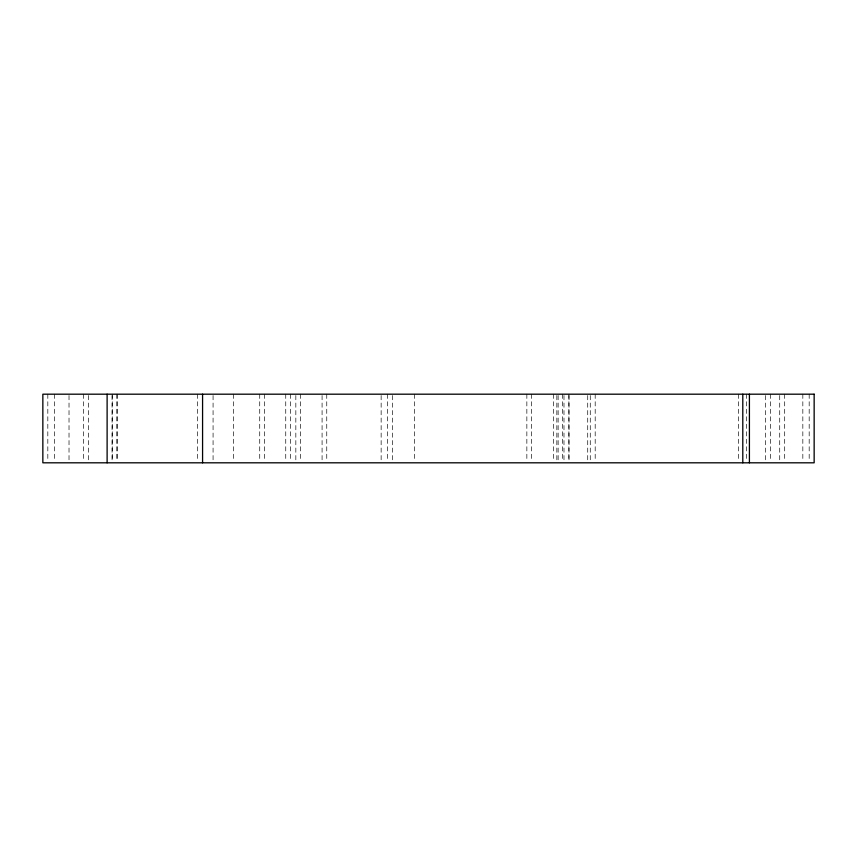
<?xml version="1.0" encoding="UTF-8"?>
<svg xmlns="http://www.w3.org/2000/svg" width="857" height="857" viewBox="0 0 857 857"><rect width="100%" height="100%" fill="white"/><g stroke="black" fill="none" stroke-linecap="round" stroke-linejoin="round"><path stroke-width="0.64" stroke-dasharray="4.29 3.21" d="M809.179 394.188L809.179 461.495M802.838 394.188L802.838 461.495M784.691 394.188L784.691 461.495M779.72 395.505L779.72 461.495M770.454 394.188L770.454 461.495M765.483 395.505L765.483 461.495M746.501 394.188L746.501 461.495M738.573 394.188L738.573 461.495M595.187 394.188L595.187 461.495M590.269 395.505L590.269 461.495M587.72 395.505L587.72 461.495M569.005 395.505L569.005 461.495M568.887 394.188L568.887 461.495M563.981 395.505L563.981 461.495M562.503 394.188L562.503 461.495M558.132 395.505L558.132 461.495M556.846 395.505L556.846 461.495M553.461 394.188L553.461 461.495M531.522 394.188L531.522 461.495M526.851 394.188L526.851 461.495M414.627 394.188L414.627 461.495M392.41 395.505L392.41 461.495M387.46 394.188L387.46 461.495M381.14 395.505L381.14 461.495M326.753 394.188L326.753 461.495M322.082 395.505L322.082 461.495M300.507 394.188L300.507 461.495M295.836 395.505L295.836 461.495M290.63 394.188L290.63 461.495M285.745 394.188L285.745 461.495M264.609 394.188L264.609 461.495M259.725 394.188L259.725 461.495M233.5 394.188L233.5 461.495M213.072 395.505L213.072 461.495M197.603 394.188L197.603 461.495M117.13 394.188L117.13 461.495M116.959 394.188L116.959 461.495M112.246 394.188L112.246 461.495M112.074 395.505L112.074 461.495M88.475 395.505L88.475 461.495M83.504 394.188L83.504 461.495M69.021 395.505L69.021 461.495M54.334 394.188L54.334 461.495M47.821 394.188L47.821 461.495"/><path stroke-width="1.29" d="M749.414 394.188L749.414 462.812M742.794 394.188L742.794 462.812M202.573 394.188L202.573 462.812M107.114 394.188L107.114 462.812M814.15 394.188L42.85 394.188L42.85 462.812L814.15 462.812L814.15 394.188"/></g></svg>
